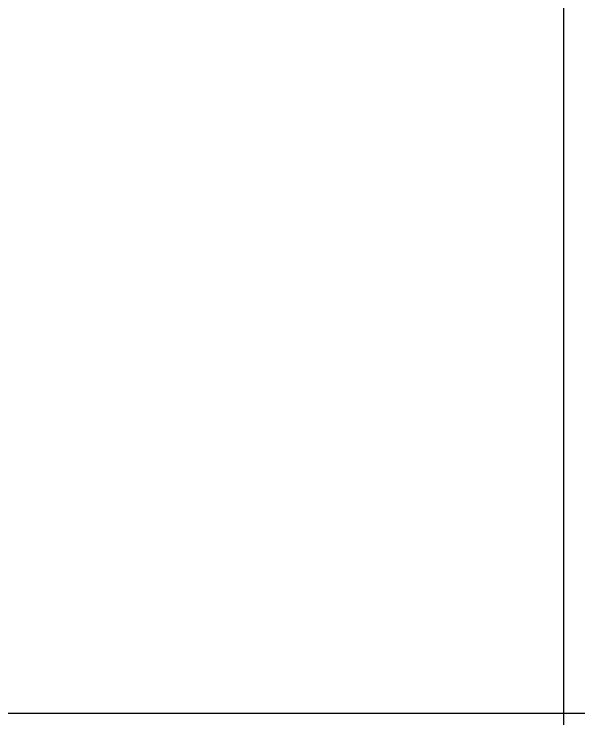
# Model space of a CAD drawing. Header units: millimetres. Extents: x -18 to 142, y -7 to 153.
# Drawn here: x 125.25 to 142.17, y 41.12 to 62.02 of the extents above; entities that cross this region are included whole.
import ezdxf

# ---------------------------------------------------------------- set-up
doc = ezdxf.new("R2010")
doc.units = ezdxf.units.MM
doc.layers.add('DICING', color=4, linetype='Continuous')
doc.layers.add('WAFER', color=1, linetype='Continuous')

msp = doc.modelspace()

# ---------------------------------------------------------------- linework, layer by layer
at = {"layer": 'DICING'}
msp.add_line((-17.83, 41.3), (142.17, 41.3), dxfattribs=at)
msp.add_line((-17.83, 41.3), (142.17, 41.3), dxfattribs=at)
msp.add_line((-17.83, 41.3), (142.17, 41.3), dxfattribs=at)
msp.add_line((-17.83, 41.3), (142.17, 41.3), dxfattribs=at)
msp.add_line((-17.83, 41.3), (142.17, 41.3), dxfattribs=at)
msp.add_line((-17.83, 41.3), (142.17, 41.3), dxfattribs=at)
msp.add_line((-17.83, 41.3), (142.17, 41.3), dxfattribs=at)
msp.add_line((-17.83, 41.3), (142.17, 41.3), dxfattribs=at)
msp.add_line((-17.83, 41.3), (142.17, 41.3), dxfattribs=at)
msp.add_line((-17.83, 41.3), (142.17, 41.3), dxfattribs=at)
msp.add_line((-17.83, 41.3), (142.17, 41.3), dxfattribs=at)
msp.add_line((-17.83, 41.3), (142.17, 41.3), dxfattribs=at)
msp.add_line((-17.83, 41.3), (142.17, 41.3), dxfattribs=at)
msp.add_line((-17.83, 41.3), (142.17, 41.3), dxfattribs=at)
msp.add_line((-17.83, 41.3), (142.17, 41.3), dxfattribs=at)
msp.add_line((-17.83, 41.3), (142.17, 41.3), dxfattribs=at)
msp.add_line((-17.83, 41.3), (142.17, 41.3), dxfattribs=at)
msp.add_line((-17.83, 41.3), (142.17, 41.3), dxfattribs=at)
msp.add_line((-17.83, 41.3), (142.17, 41.3), dxfattribs=at)
msp.add_line((-17.83, 41.3), (142.17, 41.3), dxfattribs=at)
msp.add_line((-17.83, 41.3), (142.17, 41.3), dxfattribs=at)
msp.add_line((-17.83, 41.3), (142.17, 41.3), dxfattribs=at)
msp.add_line((-17.83, 41.3), (142.17, 41.3), dxfattribs=at)
msp.add_line((-17.83, 41.3), (142.17, 41.3), dxfattribs=at)
msp.add_line((-17.83, 41.3), (142.17, 41.3), dxfattribs=at)
msp.add_line((-17.83, 41.3), (142.17, 41.3), dxfattribs=at)
msp.add_line((-17.83, 41.3), (142.17, 41.3), dxfattribs=at)
msp.add_line((-17.83, 41.3), (142.17, 41.3), dxfattribs=at)
msp.add_line((-17.83, 41.3), (142.17, 41.3), dxfattribs=at)
msp.add_line((-17.83, 41.3), (142.17, 41.3), dxfattribs=at)
msp.add_line((-17.83, 41.3), (142.17, 41.3), dxfattribs=at)
msp.add_line((-17.83, 41.3), (142.17, 41.3), dxfattribs=at)
msp.add_line((-17.83, 41.3), (142.17, 41.3), dxfattribs=at)
msp.add_line((-17.83, 41.3), (142.17, 41.3), dxfattribs=at)
msp.add_line((-17.83, 41.3), (142.17, 41.3), dxfattribs=at)
msp.add_line((-17.83, 41.3), (142.17, 41.3), dxfattribs=at)
at = {"layer": 'WAFER'}
msp.add_lwpolyline([(-16.136, -6.725), (140.476, -6.725), (141.545, -5.656), (141.545, 150.956), (140.476, 152.025), (-16.136, 152.025), (-17.205, 150.956), (-17.205, -5.656), (-16.136, -6.725)], close=True, dxfattribs=at)

doc.saveas('drawing.dxf')
